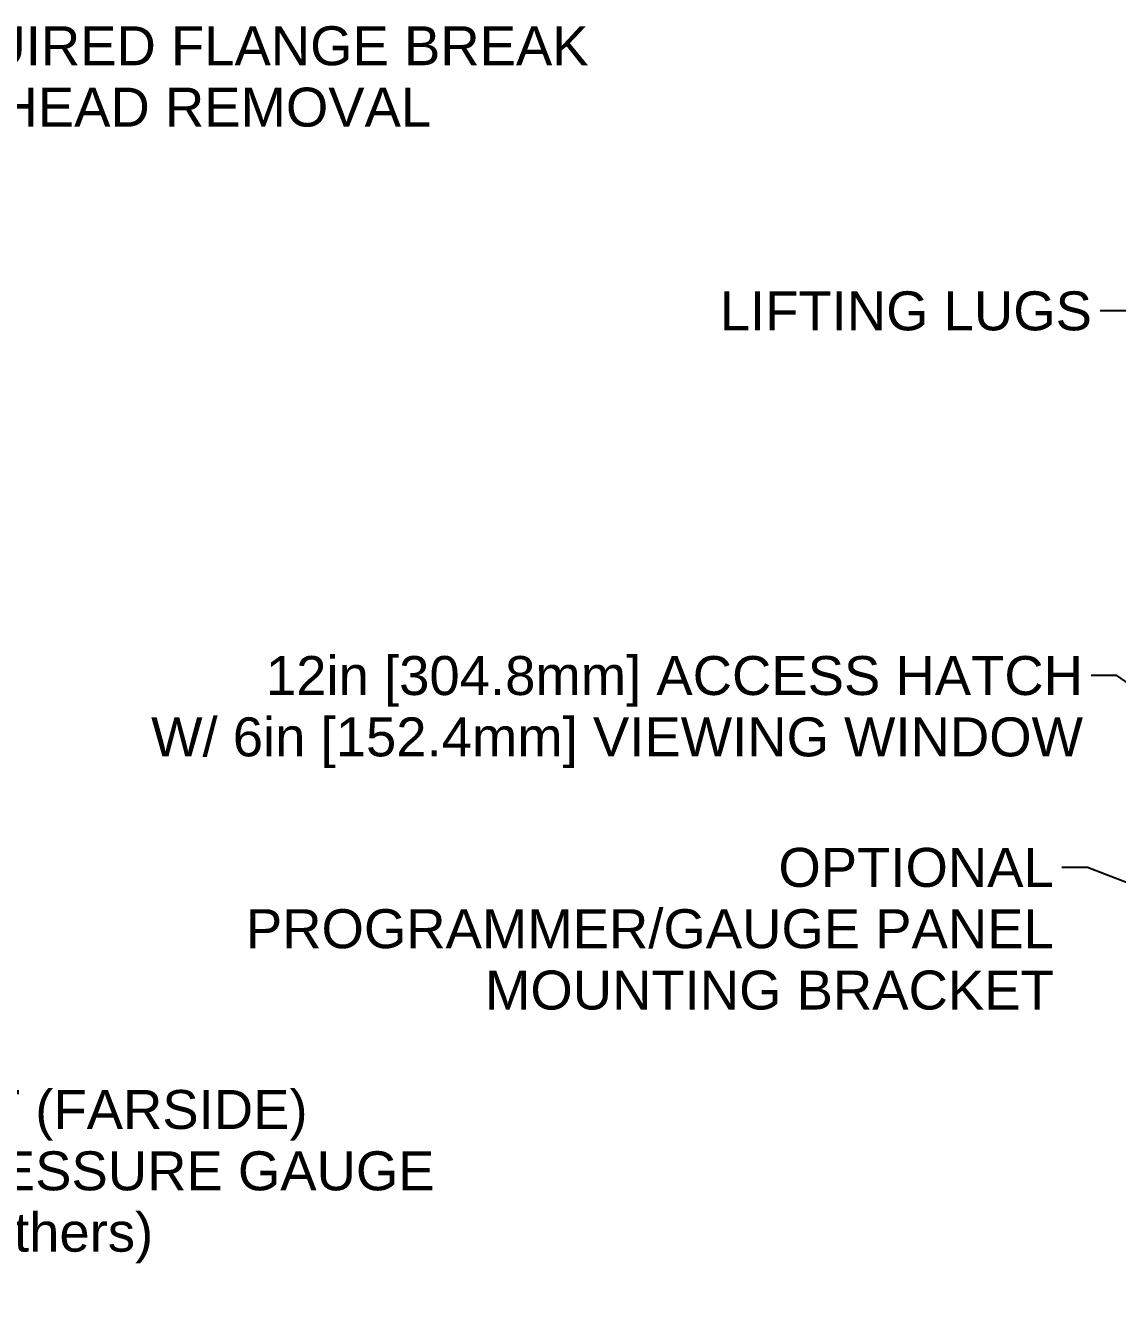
# Model space of a CAD drawing. Header units: inches. Extents: x 19 to 503, y 7 to 322.
# Drawn here: x 161.6 to 224.6, y 92.7 to 166.9 of the extents above; entities that cross this region are included whole.
import ezdxf

# ---------------------------------------------------------------- set-up
doc = ezdxf.new("R2010")
doc.units = ezdxf.units.IN
doc.header["$LTSCALE"] = 15
doc.header["$MEASUREMENT"] = 0
doc.layers.add('Symbol (ANSI)', color=7, linetype='Continuous', lineweight=25)
doc.styles.add('MEMCOR Medium', font='arial.ttf')
doc.dimstyles.new('Default (ANSI)$7', dxfattribs={"dimscale": 15, "dimtxt": 0.15, "dimasz": 0.098425, "dimexe": 0.125, "dimexo": 0.0625, "dimgap": 0.031496, "dimtad": 0, "dimtih": 1, "dimtoh": 1, "dimdec": 4, "dimrnd": 1e-08, "dimzin": 3, "dimdsep": 46, "dimlunit": 5, "dimtxsty": 'MEMCOR Medium', "dimcen": 0.09, "dimdle": 0.393701, "dimclrd": 256, "dimclre": 256, "dimclrt": 256, "dimadec": 0, "dimazin": 1, "dimtfac": 0.8, "dimtofl": 0, "dimtmove": 0, "dimatfit": 3, "dimfxl": 1, "dimfrac": 1, "dimtolj": 1, "dimtzin": 4, "dimlwd": -1, "dimlwe": -1, "dimarcsym": 0})

msp = doc.modelspace()

# ---------------------------------------------------------------- texts
at = {"layer": 'Symbol (ANSI)', "char_height": 2.25000007, "line_spacing_factor": 0.944221, "style": 'MEMCOR Medium'}
for s, insert, width, attachment_point in [('\\fArial|b0|i0;REQUIRED FLANGE BREAK\\P\\fArial|b0|i0;FOR HEAD REMOVAL', (152.505066, 166.858551), 41.58041515, 1), ('\\fArial|b0|i0;12in [304.8mm] ACCESS HATCH\\P\\fArial|b0|i0;W/ 6in [152.4mm] VIEWING WINDOW', (222.604638, 130.501777), 53.78734972, 3), ('\\fArial|b0|i0;OPTIONAL\\P\\fArial|b0|i0;PROGRAMMER/GAUGE PANEL\\P\\fArial|b0|i0;MOUNTING BRACKET', (220.919101, 119.428007), 46.64462852, 3), ('\\fArial|b0|i0;1/4 in [6.35 mm] FPT (FARSIDE) \\P\\fArial|b0|i0;FOR INFLUENT PRESSURE GAUGE \\P\\fArial|b0|i0;CONNECTION (by others)', (131.919957, 105.450391), 54.15434912, 1)]:
    msp.add_mtext(s, dxfattribs=dict(at, insert=insert, width=width, attachment_point=attachment_point))
at = {"layer": 'Symbol (ANSI)', "insert": (223.118733, 151.555534), "char_height": 2.25000007, "width": 21.4847575, "attachment_point": 3, "style": 'MEMCOR Medium'}
msp.add_mtext('\\fArial|b0|i0;LIFTING LUGS', dxfattribs=at)

# ---------------------------------------------------------------- leaders
at = {"layer": 'Symbol (ANSI)', "annotation_type": 0, "has_hookline": 1}
for points, override, hookline_direction, text_width in [([(145.777548, 158.718591), (150.556247, 165.733551), (152.032625, 165.733551)], {"dimtad": 0}, 0, 41.316509), ([(240.895771, 144.571382), (227.047423, 150.430534), (223.591174, 150.430534)], {"dimtad": 0}, 1, 21.087995), ([(248.149542, 113.009477), (224.553457, 129.376777), (223.077079, 129.376777)], {"dimtad": 0}, 1, 53.716066), ([(235.968648, 113.203899), (222.86792, 118.303007), (221.391542, 118.303007)], {"dimtad": 0}, 1, 46.278481), ([(123.535175, 79.060492), (129.971138, 104.325391), (131.447516, 104.325391)], {"dimasz": 0.098425, "dimtad": 0, "dimldrblk": 'Dot'}, 0, 52.841237)]:
    msp.add_leader(points, dimstyle='Default (ANSI)$7', override=override, dxfattribs=dict(at, hookline_direction=hookline_direction, text_width=text_width))

doc.saveas('drawing.dxf')
